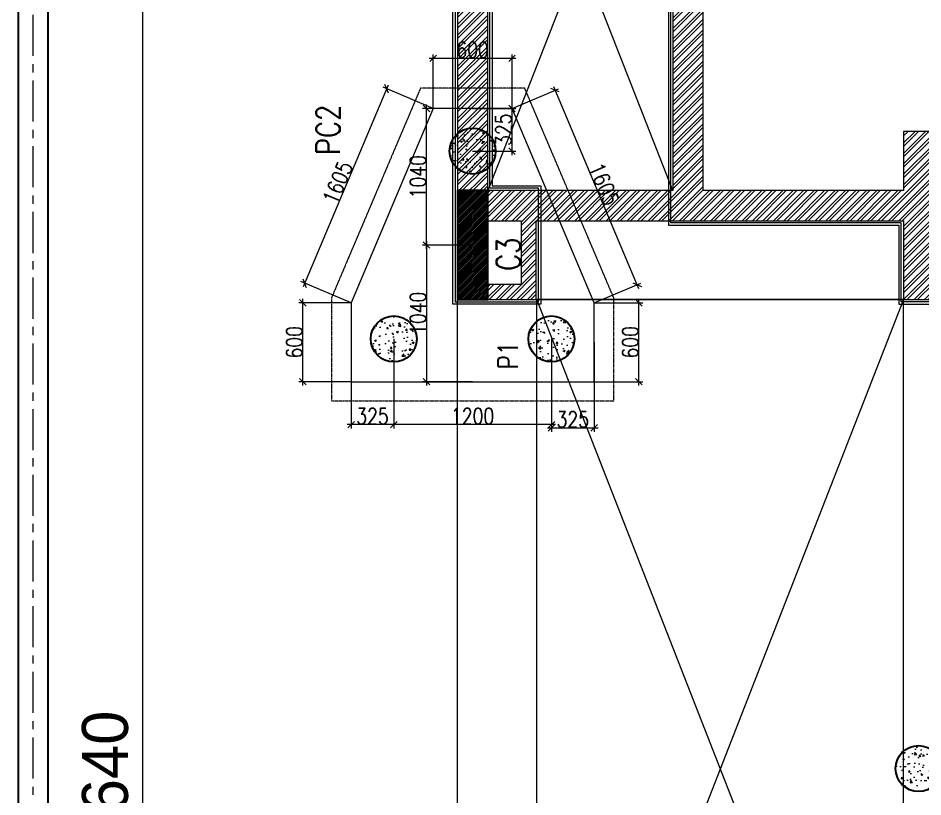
# Model space of a CAD drawing. Header units: metres. Extents: x 5205117 to 5948571, y 646915 to 1143748.
# Drawn here: x 5508543 to 5515431, y 829921 to 835849 of the extents above; entities that cross this region are included whole.
import ezdxf

# ---------------------------------------------------------------- set-up
doc = ezdxf.new("R2010")
doc.units = ezdxf.units.M
doc.header["$MEASUREMENT"] = 0
doc.header["$PDMODE"] = 35
doc.header["$PDSIZE"] = 10
for name, pattern in [('CENTER', [2, 1.25, -0.25, 0.25, -0.25]), ('DASHED', [0.75, 0.5, -0.25]), ('DOT2', [0.125, 0, -0.125]), ('HIDDEN', [0.375, 0.25, -0.125])]:
    doc.linetypes.add(name, pattern=pattern)
doc.layers.get('0').update_dxf_attribs({"color": 1, "linetype": 'DASHED', "lineweight": 30})
for name, color, linetype, lineweight in [('A-Center line', 1, 'CENTER', 9), ('dim start point', 10, 'Continuous', 0), ('plot 5', 7, 'Continuous', 30), ('S-COLUMN & WALL', 5, 'Continuous', 30), ('S-COLUMN_H', 250, 'Continuous', 0), ('S-FOUND-EXCAVATION', 253, 'HIDDEN', 0), ('S-FOUND-FOOTING', 7, 'Continuous', 15), ('S-PILE', 96, 'Continuous', 30), ('S-TEXT', 7, 'Continuous', 0), ('S-TEXT COL.', 1, 'Continuous', 0), ('S-TEXT PILE', 7, 'Continuous', 0)]:
    doc.layers.add(name, color=color, linetype=linetype, lineweight=lineweight)
doc.layers.add('A-GF', color=8, linetype='Continuous', lineweight=0, transparency=0.5)
doc.styles.add('C-ROOM', font='arial.ttf')
doc.styles.add('SETU 1', font='romans.shx', dxfattribs={"width": 0.8})
doc.styles.get("Standard").update_dxf_attribs({"font": 'GOTHIC.TTF'})
doc.dimstyles.new('A-DIM 100', dxfattribs={"dimscale": 100, "dimtxt": 2.5, "dimasz": 1.5, "dimexe": 1, "dimexo": 1, "dimgap": 0.5, "dimtad": 1, "dimdec": 0, "dimrnd": 5, "dimzin": 3, "dimdsep": 46, "dimtxsty": 'C-ROOM', "dimblk1": 'ARCHTICK', "dimblk2": 'ARCHTICK', "dimsah": 1, "dimcen": 1.5, "dimdle": 1, "dimclrd": 256, "dimclre": 256, "dimclrt": 256, "dimadec": 0, "dimazin": 0, "dimtfac": 0.6, "dimtdec": 0, "dimtofl": 0, "dimtmove": 1, "dimatfit": 3, "dimfxl": 1, "dimtolj": 1, "dimtzin": 0, "dimlwd": -1, "dimlwe": -1, "dimarcsym": 0})
doc.dimstyles.get("Standard").update_dxf_attribs({"dimtxt": 2, "dimasz": 1, "dimexe": 0, "dimexo": 0, "dimgap": 0.1, "dimtad": 1, "dimdsep": 46, "dimtxsty": 'Standard', "dimblk": 'OBLIQUE', "dimcen": 0.1, "dimclrd": 256, "dimclre": 256, "dimclrt": 256, "dimadec": 0, "dimazin": 0, "dimtfac": 1, "dimtofl": 0, "dimtmove": 1, "dimatfit": 2, "dimldrblk": 'OPEN90', "dimfxl": 1, "dimtolj": 1, "dimtzin": 0, "dimlwd": -1, "dimlwe": -1, "dimarcsym": 0})

# ---------------------------------------------------------------- blocks, each defined once
blk = doc.blocks.new('P2')
at = {"layer": 'S-PILE', "lineweight": 0}
h = blk.add_hatch(dxfattribs=at)
h.set_pattern_fill('AR-CONC', color=256, scale=20)
h.set_pattern_definition([(50, (0, 0), (143.4520365201507, -12.55042699651902), [15, -165]), (355, (0, 0), (-27.7502667226, 150.4384267400024), [12, -132]), (100.45144446, (11.9543362, -1.0458688), (115.7017693454224, 137.8879981937259), [12.74803839999999, -140.2284223999999]), (46.1842, (0, 40), (213.4482661343145, -33.10385615861531), [22.5, -247.5]), (96.63563549000003, (17.787349, 37.2413386), (186.9323891348456, 194.8237201549101), [19.1220684, -210.3427519999999]), (351.18416399, (0, 40), (186.9323890109546, 194.823720053998), [18, -198.0000002]), (21, (20, 30), (119.3814104236923, -80.52377813306776), [15, -165]), (326, (20, 30), (48.66306638431634, 145.0300090093706), [12, -132]), (71.45144474, (29.94845080000001, 23.2896852), (168.0444753459942, 64.50623056127077), [12.748038, -140.2284224]), (37.5, (0, 0), (2.431971063458133, 66.5787707662623), [0, -130.4, 0, -134, 0, -132.5]), (7.499999999999999, (0, 0), (52.61390748842972, 78.88234237647205), [0, -76.39999999999999, 0, -127.4, 0, -50.5]), (327.5, (-44.59999999999999, 0), (106.7644872344818, -4.510974346875951), [0, -50, 0, -156, 0, -207]), (317.5, (-64.6, 0), (116.6372338684772, 20.02099646646354), [0, -65, 0, -103.6, 0, -147])])
edge = h.paths.add_edge_path()
edge.add_arc((0, 0), 175, 0, 360)
at = {"layer": 'S-PILE'}
blk.add_circle((0, 0), 175, dxfattribs=at)
blk = doc.blocks.new('_Oblique')
at = {"color": 0, "linetype": 'ByBlock', "lineweight": -2}
blk.add_line((-0.5, -0.5), (0.5, 0.5), dxfattribs=at)
blk = doc.blocks.new('*D889')
at = {"layer": 'Defpoints', "color": 0, "ltscale": 5, "transparency": 16777216}
for p in [(5509722.462602435, 840746.9202748392), (5509490.564627538, 819106.9202748392), (5509722.462602435, 819106.9202748392)]:
    blk.add_point(p, dxfattribs=at)
at = {"layer": 'dim start point', "linetype": 'DOT2', "ltscale": 5, "transparency": 16777216}
for p, q in [((5509722.462602435, 840746.9202748392), (5509490.564627538, 840746.9202748392)), ((5509722.462602435, 819106.9202748392), (5509490.564627538, 819106.9202748392))]:
    blk.add_line(p, q, dxfattribs=at)
at = {"layer": 'dim start point', "color": 1, "ltscale": 5, "transparency": 16777216}
blk.add_line((5509490.564627538, 840746.9202748392), (5509490.564627538, 819106.9202748392), dxfattribs=at)
at = {"layer": 'dim start point', "color": 1, "ltscale": 5, "transparency": 16777216, "xscale": 250, "yscale": 250, "zscale": 250}
for p, rotation in [((5509490.564627538, 840746.9202748392), 90), ((5509490.564627538, 819106.9202748392), 270)]:
    blk.add_blockref('_Oblique', p, dxfattribs=dict(at, rotation=rotation))
at = {"layer": 'dim start point', "color": 1, "ltscale": 5, "transparency": 16777216, "insert": (5509206.761092527, 829926.9202748373), "char_height": 350, "attachment_point": 5, "rotation": 90}
blk.add_mtext('\\A1;21640', dxfattribs=at)
blk = doc.blocks.new('_Open90')
at = {"color": 0, "linetype": 'ByBlock', "lineweight": -2}
for p, q in [((-0.5, 0.5), (0, 0)), ((0, 0), (-1, 0)), ((0, 0), (-0.5, -0.5))]:
    blk.add_line(p, q, dxfattribs=at)
blk = doc.blocks.new('*D903')
at = {"layer": 'Defpoints', "color": 0, "transparency": 16777216}
for p in [(5511703.018435447, 835161.9202824648), (5510723.582631026, 833831.4473929161), (5511078.018422152, 833681.7839041885)]:
    blk.add_point(p, dxfattribs=at)
at = {"layer": 'S-TEXT', "transparency": 16777216}
blk.add_line((5511360.252653912, 835339.2208997721), (5510711.912621435, 833803.8102643363), dxfattribs=at)
at = {"layer": 'S-TEXT', "color": 9, "transparency": 16777216}
for p, q in [((5511703.018435447, 835161.9202824648), (5511320.945515741, 835323.253780783)), ((5511078.018422152, 833681.7839041885), (5510695.945502446, 833843.1174025068))]:
    blk.add_line(p, q, dxfattribs=at)
at = {"layer": 'S-TEXT', "transparency": 16777216, "xscale": 50, "yscale": 50, "zscale": 50}
for p, rotation in [((5511348.582644322, 835311.5837711924), 67.10768933401745), ((5510723.582631026, 833831.4473929161), 247.1076893340175)]:
    blk.add_blockref('_Oblique', p, dxfattribs=dict(at, rotation=rotation))
at = {"layer": 'S-TEXT', "color": 0, "lineweight": 0, "transparency": 16777216, "insert": (5510976.202192417, 834596.8006028334), "char_height": 120, "attachment_point": 5, "rotation": 67.10768933401746, "style": 'SETU 1'}
blk.add_mtext('\\A1;1605', dxfattribs=at)
blk = doc.blocks.new('*D904')
at = {"layer": 'Defpoints', "color": 0, "transparency": 16777216}
for p in [(5512303.018435447, 835161.9202824648), (5513255.086162547, 833819.8909978315), (5512928.018422152, 833681.7839041885)]:
    blk.add_point(p, dxfattribs=at)
at = {"layer": 'S-TEXT', "color": 9, "transparency": 16777216}
for p, q in [((5512303.018435447, 835161.9202824648), (5512657.723304601, 835311.6973852776)), ((5512928.018422152, 833681.7839041885), (5513282.723291306, 833831.5610070011))]:
    blk.add_line(p, q, dxfattribs=at)
at = {"layer": 'S-TEXT', "transparency": 16777216}
blk.add_line((5512618.416166674, 835327.6645048659), (5513266.756171717, 833792.2538690735), dxfattribs=at)
at = {"layer": 'S-TEXT', "transparency": 16777216, "xscale": 50, "yscale": 50, "zscale": 50}
for p, rotation in [((5512630.086175843, 835300.0273761079), 112.892309792406), ((5513255.086162547, 833819.8909978315), 292.8923097924061)]:
    blk.add_blockref('_Oblique', p, dxfattribs=dict(at, rotation=rotation))
at = {"layer": 'S-TEXT', "color": 0, "lineweight": 0, "transparency": 16777216, "insert": (5513002.466614836, 834585.244206837), "char_height": 120, "attachment_point": 5, "rotation": 292.8923097924061, "style": 'SETU 1'}
blk.add_mtext('\\A1;1605', dxfattribs=at)
blk = doc.blocks.new('*D905')
at = {"layer": 'Defpoints', "color": 0, "transparency": 16777216}
for p in [(5511703.018435447, 835542.6184121537), (5511703.018435447, 835161.9202824648), (5512303.018435447, 835161.9202824648)]:
    blk.add_point(p, dxfattribs=at)
at = {"layer": 'S-TEXT', "color": 9, "transparency": 16777216}
for p, q in [((5511703.018435447, 835161.9202824648), (5511703.018435447, 835572.6184121536)), ((5512303.018435447, 835161.9202824648), (5512303.018435447, 835572.6184121536))]:
    blk.add_line(p, q, dxfattribs=at)
at = {"layer": 'S-TEXT', "transparency": 16777216}
blk.add_line((5512333.018435447, 835542.6184121537), (5511673.018435446, 835542.6184121537), dxfattribs=at)
at = {"layer": 'S-TEXT', "transparency": 16777216, "xscale": 50, "yscale": 50, "zscale": 50, "rotation": 180}
blk.add_blockref('_Oblique', (5511703.018435447, 835542.6184121537), dxfattribs=at)
at = {"layer": 'S-TEXT', "transparency": 16777216, "xscale": 50, "yscale": 50, "zscale": 50}
blk.add_blockref('_Oblique', (5512303.018435447, 835542.6184121537), dxfattribs=at)
at = {"layer": 'S-TEXT', "color": 0, "lineweight": 0, "transparency": 16777216, "insert": (5512003.018435446, 835607.6184121537), "char_height": 120, "attachment_point": 5, "style": 'SETU 1'}
blk.add_mtext('\\A1;600', dxfattribs=at)
blk = doc.blocks.new('*D901')
at = {"layer": 'Defpoints', "color": 0, "transparency": 16777216}
for p in [(5511403.018430299, 833406.9202824652), (5512603.0184303, 833406.9202824649), (5511403.018430299, 832754.5807194018)]:
    blk.add_point(p, dxfattribs=at)
at = {"layer": 'S-TEXT', "color": 9, "transparency": 16777216}
for p, q in [((5511403.018430299, 833406.9202824652), (5511403.018430299, 832724.580719402)), ((5512603.0184303, 833406.9202824649), (5512603.0184303, 832724.5807194014))]:
    blk.add_line(p, q, dxfattribs=at)
at = {"layer": 'S-TEXT', "transparency": 16777216}
blk.add_line((5512633.0184303, 832754.5807194012), (5511373.0184303, 832754.5807194018), dxfattribs=at)
at = {"layer": 'S-TEXT', "transparency": 16777216, "xscale": 50, "yscale": 50, "zscale": 50}
for p, rotation in [((5511403.018430299, 832754.5807194018), 179.9999999999777), ((5512603.0184303, 832754.5807194012), 359.9999999999778)]:
    blk.add_blockref('_Oblique', p, dxfattribs=dict(at, rotation=rotation))
at = {"layer": 'S-TEXT', "color": 0, "lineweight": 0, "transparency": 16777216, "insert": (5512003.0184303, 832819.5807194017), "char_height": 120, "attachment_point": 5, "style": 'SETU 1'}
blk.add_mtext('\\A1;1200', dxfattribs=at)
blk = doc.blocks.new('*D906')
at = {"layer": 'Defpoints', "color": 0, "transparency": 16777216}
for p in [(5512928.018422153, 833681.783904189), (5513267.874183956, 833681.783904189), (5512928.018422153, 833081.7838558939)]:
    blk.add_point(p, dxfattribs=at)
at = {"layer": 'S-TEXT', "transparency": 16777216}
blk.add_line((5513267.874183956, 833051.7838558938), (5513267.874183956, 833711.7839041891), dxfattribs=at)
at = {"layer": 'S-TEXT', "color": 9, "transparency": 16777216}
for p, q in [((5512928.018422153, 833681.783904189), (5513297.874183955, 833681.783904189)), ((5512928.018422153, 833081.7838558939), (5513297.874183955, 833081.7838558939))]:
    blk.add_line(p, q, dxfattribs=at)
at = {"layer": 'S-TEXT', "transparency": 16777216, "xscale": 50, "yscale": 50, "zscale": 50}
for p, rotation in [((5513267.874183956, 833681.783904189), 90), ((5513267.874183956, 833081.7838558939), 270)]:
    blk.add_blockref('_Oblique', p, dxfattribs=dict(at, rotation=rotation))
at = {"layer": 'S-TEXT', "color": 0, "lineweight": 0, "transparency": 16777216, "insert": (5513202.874183955, 833381.7838800397), "char_height": 120, "attachment_point": 5, "rotation": 90, "style": 'SETU 1'}
blk.add_mtext('\\A1;600', dxfattribs=at)
blk = doc.blocks.new('*D907')
at = {"layer": 'Defpoints', "color": 0, "transparency": 16777216}
for p in [(5510711.048236499, 833681.783904189), (5511078.018422153, 833681.783904189), (5511078.018422153, 833081.7838558939)]:
    blk.add_point(p, dxfattribs=at)
at = {"layer": 'S-TEXT', "transparency": 16777216}
blk.add_line((5510711.048236499, 833051.7838558938), (5510711.048236499, 833711.7839041891), dxfattribs=at)
at = {"layer": 'S-TEXT', "color": 9, "transparency": 16777216}
for p, q in [((5511078.018422153, 833681.783904189), (5510681.048236499, 833681.783904189)), ((5511078.018422153, 833081.7838558939), (5510681.048236499, 833081.7838558939))]:
    blk.add_line(p, q, dxfattribs=at)
at = {"layer": 'S-TEXT', "transparency": 16777216, "xscale": 50, "yscale": 50, "zscale": 50}
for p, rotation in [((5510711.048236499, 833681.783904189), 90), ((5510711.048236499, 833081.7838558939), 270)]:
    blk.add_blockref('_Oblique', p, dxfattribs=dict(at, rotation=rotation))
at = {"layer": 'S-TEXT', "color": 0, "lineweight": 0, "transparency": 16777216, "insert": (5510646.048236499, 833381.7838800397), "char_height": 120, "attachment_point": 5, "rotation": 90, "style": 'SETU 1'}
blk.add_mtext('\\A1;600', dxfattribs=at)
blk = doc.blocks.new('*D908')
at = {"layer": 'Defpoints', "color": 0, "transparency": 16777216}
for p in [(5512003.018435446, 834121.920282465), (5511652.340756397, 833081.7838558939), (5512003.018422153, 833081.7838558939)]:
    blk.add_point(p, dxfattribs=at)
at = {"layer": 'S-TEXT', "color": 9, "transparency": 16777216}
for p, q in [((5512003.018435446, 834121.920282465), (5511622.340756398, 834121.920282465)), ((5512003.018422153, 833081.7838558939), (5511622.340756398, 833081.7838558939))]:
    blk.add_line(p, q, dxfattribs=at)
at = {"layer": 'S-TEXT', "transparency": 16777216}
blk.add_line((5511652.340756397, 834151.9202824652), (5511652.340756397, 833051.7838558938), dxfattribs=at)
at = {"layer": 'S-TEXT', "transparency": 16777216, "xscale": 50, "yscale": 50, "zscale": 50}
for p, rotation in [((5511652.340756397, 834121.920282465), 90), ((5511652.340756397, 833081.7838558939), 270)]:
    blk.add_blockref('_Oblique', p, dxfattribs=dict(at, rotation=rotation))
at = {"layer": 'S-TEXT', "color": 0, "lineweight": 0, "transparency": 16777216, "insert": (5511587.340756396, 833601.8520691778), "char_height": 120, "attachment_point": 5, "rotation": 90, "style": 'SETU 1'}
blk.add_mtext('\\A1;1040', dxfattribs=at)
blk = doc.blocks.new('*D909')
at = {"layer": 'Defpoints', "color": 0, "transparency": 16777216}
for p in [(5511652.340756398, 835161.9202824652), (5512003.018435448, 835161.9202824652), (5512003.018435446, 834121.920282465)]:
    blk.add_point(p, dxfattribs=at)
at = {"layer": 'S-TEXT', "color": 9, "transparency": 16777216}
for p, q in [((5512003.018435448, 835161.9202824652), (5511622.340756398, 835161.9202824652)), ((5512003.018435446, 834121.920282465), (5511622.340756398, 834121.920282465))]:
    blk.add_line(p, q, dxfattribs=at)
at = {"layer": 'S-TEXT', "transparency": 16777216}
blk.add_line((5511652.340756398, 834091.9202824652), (5511652.340756398, 835191.920282465), dxfattribs=at)
at = {"layer": 'S-TEXT', "transparency": 16777216, "xscale": 50, "yscale": 50, "zscale": 50}
for p, rotation in [((5511652.340756398, 835161.9202824652), 90), ((5511652.340756398, 834121.920282465), 270)]:
    blk.add_blockref('_Oblique', p, dxfattribs=dict(at, rotation=rotation))
at = {"layer": 'S-TEXT', "color": 0, "lineweight": 0, "transparency": 16777216, "insert": (5511587.340756398, 834641.9202824632), "char_height": 120, "attachment_point": 5, "rotation": 90, "style": 'SETU 1'}
blk.add_mtext('\\A1;1040', dxfattribs=at)
blk = doc.blocks.new('*D910')
at = {"layer": 'Defpoints', "color": 0, "transparency": 16777216}
for p in [(5512603.0184303, 833406.9202824649), (5512928.018422151, 833381.9202824647), (5512928.018422151, 832729.5807194046)]:
    blk.add_point(p, dxfattribs=at)
at = {"layer": 'S-TEXT', "color": 9, "transparency": 16777216}
for p, q in [((5512603.0184303, 833406.9202824649), (5512603.0184303, 832699.5807194046)), ((5512928.018422151, 833381.9202824647), (5512928.018422151, 832699.5807194046))]:
    blk.add_line(p, q, dxfattribs=at)
at = {"layer": 'S-TEXT', "transparency": 16777216}
blk.add_line((5512573.0184303, 832729.5807194046), (5512958.018422152, 832729.5807194046), dxfattribs=at)
at = {"layer": 'S-TEXT', "transparency": 16777216, "xscale": 50, "yscale": 50, "zscale": 50, "rotation": 180}
blk.add_blockref('_Oblique', (5512603.0184303, 832729.5807194046), dxfattribs=at)
at = {"layer": 'S-TEXT', "transparency": 16777216, "xscale": 50, "yscale": 50, "zscale": 50}
blk.add_blockref('_Oblique', (5512928.018422151, 832729.5807194046), dxfattribs=at)
at = {"layer": 'S-TEXT', "color": 0, "lineweight": 0, "transparency": 16777216, "insert": (5512765.518426225, 832794.5807194046), "char_height": 120, "attachment_point": 5, "style": 'SETU 1'}
blk.add_mtext('\\A1;325', dxfattribs=at)
blk = doc.blocks.new('*D902')
at = {"layer": 'Defpoints', "color": 0, "transparency": 16777216}
for p in [(5511078.018448743, 833406.9202824649), (5511403.018440594, 833406.9202824649), (5511078.018448743, 832754.5807194075)]:
    blk.add_point(p, dxfattribs=at)
at = {"layer": 'S-TEXT', "color": 9, "transparency": 16777216}
for p, q in [((5511078.018448743, 833406.9202824649), (5511078.018448743, 832724.5807194074)), ((5511403.018440594, 833406.9202824649), (5511403.018440594, 832724.5807194074))]:
    blk.add_line(p, q, dxfattribs=at)
at = {"layer": 'S-TEXT', "transparency": 16777216}
blk.add_line((5511433.018440595, 832754.5807194075), (5511048.018448743, 832754.5807194075), dxfattribs=at)
at = {"layer": 'S-TEXT', "transparency": 16777216, "xscale": 50, "yscale": 50, "zscale": 50, "rotation": 180}
blk.add_blockref('_Oblique', (5511078.018448743, 832754.5807194075), dxfattribs=at)
at = {"layer": 'S-TEXT', "transparency": 16777216, "xscale": 50, "yscale": 50, "zscale": 50}
blk.add_blockref('_Oblique', (5511403.018440594, 832754.5807194075), dxfattribs=at)
at = {"layer": 'S-TEXT', "color": 0, "lineweight": 0, "transparency": 16777216, "insert": (5511240.518444668, 832819.5807194076), "char_height": 120, "attachment_point": 5, "style": 'SETU 1'}
blk.add_mtext('\\A1;325', dxfattribs=at)
blk = doc.blocks.new('*D911')
at = {"layer": 'Defpoints', "color": 0, "transparency": 16777216}
for p in [(5512003.018435448, 835161.9202824652), (5512303.018435448, 835161.9202824652), (5512003.018435448, 834836.9202824653)]:
    blk.add_point(p, dxfattribs=at)
at = {"layer": 'S-TEXT', "color": 9, "transparency": 16777216}
for p, q in [((5512003.018435448, 835161.9202824652), (5512333.018435448, 835161.9202824652)), ((5512003.018435448, 834836.9202824653), (5512333.018435448, 834836.9202824653))]:
    blk.add_line(p, q, dxfattribs=at)
at = {"layer": 'S-TEXT', "transparency": 16777216}
blk.add_line((5512303.018435448, 834806.920282465), (5512303.018435448, 835191.920282465), dxfattribs=at)
at = {"layer": 'S-TEXT', "transparency": 16777216, "xscale": 50, "yscale": 50, "zscale": 50}
for p, rotation in [((5512303.018435448, 835161.9202824652), 90), ((5512303.018435448, 834836.9202824653), 270)]:
    blk.add_blockref('_Oblique', p, dxfattribs=dict(at, rotation=rotation))
at = {"layer": 'S-TEXT', "color": 0, "lineweight": 0, "transparency": 16777216, "insert": (5512238.018435446, 834999.4202824634), "char_height": 120, "attachment_point": 5, "rotation": 90, "style": 'SETU 1'}
blk.add_mtext('\\A1;325', dxfattribs=at)

msp = doc.modelspace()

# ---------------------------------------------------------------- hatches: boundary and pattern name
at = {"layer": 'A-GF', "ltscale": 5}
h = msp.add_hatch(dxfattribs=at)
h.set_pattern_fill('ANSI32', color=256, scale=150)
h.set_pattern_definition([(45, (1901543.431785271, 480541.7018251683), (-39.7747564417433, 39.7747564417433), []), (45, (1901569.948289521, 480541.7018251683), (-39.7747564417433, 39.7747564417433), [])])
h.paths.add_polyline_path([(5521808.018435445, 821161.9202748376), (5522543.018435444, 821161.9202748376), (5522543.018435444, 825736.9202748376), (5521808.018435445, 825736.9202748376), (5521808.018435445, 825966.9202748376), (5522428.018435444, 825966.9202748376), (5522428.018435444, 828666.9202748401), (5521808.018435445, 828666.9202748401), (5521808.018435445, 828896.92027484), (5522658.018435445, 828896.92027484), (5522658.018435445, 820184.4202748378), (5522558.018435445, 820184.4202748378), (5522558.018435445, 820084.4202748376), (5522658.018435445, 820084.4202748376), (5522658.018435445, 819106.9202748376), (5520693.018435444, 819106.9202748376), (5520693.018435444, 821161.9202748376), (5520808.018435444, 821161.9202748376), (5520808.018435444, 819336.9202748376), (5522428.018435444, 819336.9202748376), (5522428.018435444, 820931.9202748378), (5521808.018435445, 820931.9202748378)])
h.paths.add_polyline_path([(5522033.018435445, 830011.9202748399), (5522033.018435445, 830216.9202748378), (5522428.018435444, 830216.9202748378), (5522428.018435444, 830011.9202748399)], flags=16)
h.paths.add_polyline_path([(5522658.018435445, 830701.9202748399), (5522428.018435444, 830701.9202748399), (5522428.018435444, 830331.9202748376), (5522033.018435445, 830331.9202748376), (5522033.018435445, 830701.9202748399), (5521918.018435444, 830701.9202748399), (5521918.018435444, 830011.9202748399), (5521808.018435445, 830011.9202748399), (5521808.018435445, 829896.92027484), (5522658.018435445, 829896.92027484)], flags=17)
h.paths.add_polyline_path([(5515283.018435444, 838136.9202748378), (5515283.018435444, 836126.9202748378), (5514658.018435445, 836126.9202748378), (5514658.018435445, 836011.9202748378), (5515513.018435444, 836011.9202748378), (5515513.018435444, 838366.9202748378), (5511888.018435445, 838366.9202748378), (5511888.018435445, 833706.9202748378), (5512488.018435444, 833706.9202748378), (5512488.018435444, 834306.9202748378), (5515283.018435444, 834306.9202748378), (5515283.018435444, 833706.9202748378), (5517263.018435445, 833706.9202748378), (5517263.018435445, 834536.9202748378), (5515513.018435444, 834536.9202748378), (5515513.018435444, 834986.9202748378), (5515283.018435444, 834986.9202748378), (5515283.018435444, 834536.9202748378), (5513758.018435445, 834536.9202748378), (5513758.018435445, 836126.9202748378), (5513528.018435445, 836126.9202748378), (5513528.018435445, 834536.9202748378), (5512118.018435445, 834536.9202748378), (5512118.018435445, 838136.9202748378)])
h.paths.add_polyline_path([(5522658.018435445, 833936.9202748378), (5522658.018435445, 834906.9202748378), (5522428.018435444, 834906.9202748378), (5522428.018435444, 834536.9202748378), (5519793.018435445, 834536.9202748378), (5519793.018435445, 836336.9202748378), (5520393.018435445, 836336.9202748378), (5520393.018435445, 836451.9202748378), (5519793.018435445, 836451.9202748378), (5519793.018435445, 838251.9202748376), (5520393.018435445, 838251.9202748376), (5520393.018435445, 838366.9202748378), (5519563.018435444, 838366.9202748378), (5519563.018435444, 825736.9202748382), (5520808.018435443, 825736.9202748376), (5520808.018435443, 825966.9202748376), (5519793.018435445, 825966.9202748376), (5519793.018435445, 829896.92027484), (5520908.018435444, 829896.92027484), (5520908.018435444, 830011.9202748406), (5519793.018435445, 830011.9202748406), (5519793.018435445, 832761.9202748381), (5521008.018435444, 832761.9202748381), (5521008.018435444, 832876.9202748381), (5519793.018435445, 832876.9202748381), (5519793.018435445, 834306.9202748378), (5521918.018435444, 834306.9202748378), (5521918.018435444, 832876.9202748378), (5521808.018435445, 832876.9202748378), (5521808.018435445, 832761.9202748378), (5522033.018435445, 832761.9202748378), (5522033.018435445, 834306.9202748378), (5522428.018435444, 834306.9202748378), (5522428.018435444, 833936.9202748378)])
h.paths.add_polyline_path([(5511888.018435445, 820631.9202748376), (5512488.018435444, 820631.9202748376), (5512488.018435444, 819106.9202748376), (5511888.018435445, 819106.9202748376)])
h.paths.add_polyline_path([(5511888.018435445, 820931.9202748378), (5511888.018435445, 826566.9202748378), (5512488.018435444, 826566.9202748378), (5512488.018435444, 825736.9202748376), (5512118.018435445, 825736.9202748376), (5512118.018435445, 821161.9202748376), (5512488.018435444, 821161.9202748376), (5512488.018435444, 820931.9202748378)])
h.paths.add_polyline_path([(5512373.018435445, 825966.9202748376), (5512118.018435445, 825966.9202748376), (5512118.018435445, 826451.9202748378), (5512373.018435445, 826451.9202748378)], flags=16)
h.paths.add_polyline_path([(5512118.018435445, 819336.9202748376), (5512373.018435445, 819336.9202748376), (5512373.018435445, 820401.9202748376), (5512118.018435445, 820401.9202748376)], flags=16)
h.paths.add_polyline_path([(5515283.018435444, 826566.9202748378), (5517263.018435445, 826566.9202748378), (5517263.018435445, 825736.9202748376), (5515283.018435444, 825736.9202748376)])
h.paths.add_polyline_path([(5515513.018435444, 826451.9202748378), (5517033.018435445, 826451.9202748378), (5517033.018435445, 825966.9202748376), (5515513.018435444, 825966.9202748376)], flags=16)
h.paths.add_polyline_path([(5522658.018435445, 843196.9202748376), (5522658.018435445, 835806.9202748376), (5522428.018435444, 835806.9202748376), (5522428.018435444, 836336.9202748378), (5521293.018435444, 836336.9202748378), (5521293.018435444, 836451.9202748378), (5522428.018435444, 836451.9202748378), (5522428.018435444, 838251.9202748376), (5521393.018435444, 838251.9202748376), (5521393.018435444, 838366.9202748378), (5522428.018435444, 838366.9202748378), (5522428.018435444, 842966.9202748376), (5522058.018435444, 842966.9202748376), (5522058.018435444, 843196.9202748376)])
h.paths.add_polyline_path([(5519193.018435445, 821161.9202748376), (5519793.018435445, 821161.9202748376), (5519793.018435445, 819106.9202748376), (5519193.018435445, 819106.9202748376)])
h.paths.add_polyline_path([(5519308.018435444, 820931.9202748378), (5519563.018435444, 820931.9202748378), (5519563.018435444, 819336.9202748376), (5519308.018435444, 819336.9202748376)], flags=16)
h.paths.add_polyline_path([(5518333.018435445, 842966.9202748376), (5518333.018435445, 838366.9202748378), (5517033.018435445, 838366.9202748378), (5517033.018435445, 838136.9202748378), (5518563.018435445, 838136.9202748378), (5518563.018435445, 842966.9202748376), (5518933.018435444, 842966.9202748376), (5518933.018435444, 843196.9202748376), (5518333.018435445, 843196.9202748376)])
h.paths.add_polyline_path([(5515513.018435444, 833821.9202748376), (5515513.018435444, 834306.9202748378), (5517033.018435445, 834306.9202748378), (5517033.018435445, 833821.9202748376)], flags=16)
h.paths.add_polyline_path([(5518333.018435445, 845021.9202748376), (5518333.018435445, 843496.9202748376), (5518933.018435444, 843496.9202748376), (5518933.018435444, 845021.9202748376)])
h.paths.add_polyline_path([(5518563.018435445, 844791.9202748376), (5518563.018435445, 843611.9202748378), (5518818.018435445, 843611.9202748378), (5518818.018435445, 844791.9202748376)], flags=16)
h.paths.add_polyline_path([(5522658.018435445, 845021.9202748376), (5522658.018435445, 843496.9202748376), (5522058.018435444, 843496.9202748376), (5522058.018435444, 845021.9202748376)])
h.paths.add_polyline_path([(5522428.018435444, 844791.9202748376), (5522428.018435444, 843611.9202748378), (5522173.018435445, 843611.9202748378), (5522173.018435445, 844791.9202748376)], flags=16)
h.paths.add_polyline_path([(5518033.018435445, 840746.9202748378), (5517033.018435445, 840746.9202748378), (5517033.018435445, 840516.9202748378), (5518033.018435445, 840516.9202748378)], flags=17)
h.paths.add_polyline_path([(5511888.018435445, 840746.9202748378), (5511888.018435445, 840516.9202748378), (5515513.018435444, 840516.9202748378), (5515513.018435444, 840746.9202748378)])
h.paths.add_polyline_path([(5512373.018435445, 834306.9202748378), (5512373.018435445, 833821.9202748376), (5512118.018435445, 833821.9202748376), (5512118.018435445, 834306.9202748378)], flags=16)
at = {"layer": 'A-GF', "ltscale": 100}
h = msp.add_hatch(dxfattribs=at)
h.set_pattern_fill('ANSI31', color=256, scale=75)
h.set_pattern_definition([(45, (1595081.140646775, 494016.5524752283), (-6.629126073623882, 6.629126073623883), [])])
h.paths.add_polyline_path([(5511888.018435445, 834536.9202748378), (5511888.018435445, 833706.9202748378), (5512118.018435445, 833706.9202748378), (5512118.018435445, 834536.9202748378)])
at = {"layer": 'S-COLUMN_H'}
h = msp.add_hatch(color=256, dxfattribs=at)
h.dxf.hatch_style = 1
h.paths.add_polyline_path([(5512118.018435445, 834536.9202748381), (5511888.018435445, 834536.9202748381), (5511888.018435445, 833706.9202748381), (5512118.018435445, 833706.9202748381)])

# ---------------------------------------------------------------- linework, layer by layer
at = {"layer": 'A-Center line', "ltscale": 250}
msp.add_line((5508657.938475575, 795061.0810966654), (5508657.938475575, 849789.0100000104), dxfattribs=at)
at = {"layer": 'A-GF', "ltscale": 5}
for p, q in [((5513528.018435445, 834536.9202748378), (5512118.018435445, 838136.9202748378)), ((5513528.018435445, 838136.9202748378), (5512118.018435445, 834536.9202748378)), ((5511888.018435445, 826566.9202748359), (5511888.018435445, 833706.9202748378)), ((5515283.018435444, 833706.9202748378), (5512488.018435444, 833706.9202748378)), ((5515283.018435444, 826566.9202748378), (5512493.018435444, 833706.9202748378)), ((5515283.018435444, 833706.9202748378), (5512493.018435444, 826566.9202748359)), ((5515283.018435444, 826566.9202748378), (5515283.018435444, 833706.9202748378)), ((5515283.018435444, 826566.9202748378), (5515283.018435444, 833706.9202748378))]:
    msp.add_line(p, q, dxfattribs=at)
for points in [[(5512135.018435444, 838119.9202748376), (5513628.018435444, 838119.9202748376), (5513628.018435444, 838101.9202748376), (5512153.018435444, 838101.9202748376), (5512153.018435444, 834571.9202748382), (5512523.018435445, 834571.9202748378), (5512523.018435445, 833671.9202748376), (5511853.018435444, 833671.9202748376), (5511853.018435444, 838401.9202748376), (5515548.018435445, 838401.9202748373), (5515548.018435445, 838224.2902257763), (5515530.018435445, 838224.2902257763), (5515530.018435445, 838383.9202748372), (5511871.018435445, 838383.9202748376), (5511871.018435445, 833689.9202748378), (5512505.018435445, 833689.9202748378), (5512505.018435445, 834553.9202748376), (5512135.018435444, 834553.9202748382)], [(5515283.018435444, 838136.9202748378), (5515283.018435444, 836126.9202748378), (5514658.018435445, 836126.9202748378), (5514658.018435445, 836011.9202748378), (5515513.018435444, 836011.9202748378), (5515513.018435444, 838366.9202748378), (5511888.018435445, 838366.9202748378), (5511888.018435445, 833706.9202748378), (5512488.018435444, 833706.9202748378), (5512488.018435444, 834306.9202748378), (5515283.018435444, 834306.9202748378), (5515283.018435444, 833706.9202748378), (5517263.018435445, 833706.9202748378), (5517263.018435445, 834536.9202748378), (5515513.018435444, 834536.9202748378), (5515513.018435444, 834986.9202748378), (5515283.018435444, 834986.9202748378), (5515283.018435444, 834536.9202748378), (5513758.018435445, 834536.9202748378), (5513758.018435445, 836126.9202748378), (5513528.018435445, 836126.9202748378), (5513528.018435445, 834536.9202748378), (5512118.018435445, 834536.9202748378), (5512118.018435445, 838136.9202748378)], [(5513511.018435444, 834289.9202748378), (5513511.018435444, 836143.9202748378), (5513628.018435444, 836143.9202748378), (5513628.018435444, 836161.9202748378), (5513493.018435444, 836161.9202748378), (5513493.018435444, 834271.9202748376), (5515248.018435445, 834271.9202748376), (5515248.018435445, 833671.9202748376), (5517133.018435445, 833671.9202748376), (5517133.018435445, 833689.9202748378), (5515266.018435445, 833689.9202748378), (5515266.018435445, 834289.9202748378)], [(5512373.018435445, 834306.9202748378), (5512373.018435445, 833821.9202748376), (5512118.018435445, 833821.9202748376), (5512118.018435445, 834306.9202748378)]]:
    msp.add_lwpolyline(points, close=True, dxfattribs=at)
at = {"layer": 'A-GF', "ltscale": 5, "flags": 128}
msp.add_lwpolyline([(5511888.018435445, 833706.9202748378), (5512118.018435445, 833706.9202748378), (5512118.018435445, 834536.9202748378), (5511888.018435445, 834536.9202748378)], close=True, dxfattribs=at)
at = {"layer": 'A-GF', "ltscale": 5}
msp.add_lwpolyline([(5515283.018435444, 826566.9202748378), (5512493.018435444, 826566.9202748378), (5512493.018435444, 833706.9202748378), (5515283.018435444, 833706.9202748378)], dxfattribs=at)
at = {"layer": 'plot 5'}
msp.add_lwpolyline([(5511626.58573338, 848822.2786762554), (5508543.093195881, 845327.5274590094), (5508543.093195881, 796010.266908868), (5528658.018435445, 796010.266908868), (5528658.018435445, 804046.5669088204), (5528428.018435445, 804046.5669088204), (5528428.327875103, 796240.2669088681), (5508773.093194928, 796240.2669088681), (5508773.093194928, 845240.3904164869), (5511799.099719014, 848670.0600571472), (5511626.587573018, 848822.2807612258)], dxfattribs=at)
at = {"layer": 'S-COLUMN & WALL', "color": 5}
msp.add_lwpolyline([(5512118.018435445, 834536.9202748381), (5511888.018435445, 834536.9202748381), (5511888.018435445, 833706.9202748381), (5512118.018435445, 833706.9202748381)], close=True, dxfattribs=at)
at = {"layer": 'S-FOUND-EXCAVATION'}
msp.add_lwpolyline([(5511606.583246405, 835316.562584432), (5510928.018422176, 833719.0299981314), (5510928.018422176, 832936.4261578609), (5513078.018422176, 832936.4261578609), (5513078.018422176, 833719.0299968169), (5512399.453626314, 835316.562584432)], close=True, dxfattribs=at)
at = {"layer": 'S-FOUND-FOOTING', "color": 202}
msp.add_lwpolyline([(5511703.018435447, 835161.9202824648), (5511078.018422152, 833681.7839041885), (5511078.018422152, 833081.7838558933), (5512928.018422151, 833081.7838558933), (5512928.018422151, 833681.7839041885), (5512303.018435447, 835161.9202824648), (5511703.018435447, 835161.9202824648)], dxfattribs=at)

# ---------------------------------------------------------------- block references
at = {"layer": 'S-PILE'}
for p in [(5512003.018435446, 834836.9202824647), (5511403.018430299, 833406.9202824652), (5512603.0184303, 833406.9202824649)]:
    msp.add_blockref('P2', p, dxfattribs=at)
at = {"layer": 'S-PILE', "rotation": 270}
msp.add_blockref('P2', (5515398.018435445, 830136.920274838), dxfattribs=at)

# ---------------------------------------------------------------- texts
at = {"layer": 'S-TEXT COL.', "color": 7, "style": 'SETU 1', "width": 0.8}
msp.add_text('PC2', height=180, rotation=90, dxfattribs=at).set_placement((5510992.88973162, 834807.3285866069))
at = {"layer": 'S-TEXT COL.', "color": 1, "true_color": 0xe61414, "style": 'SETU 1', "width": 0.8}
msp.add_text('C3', height=180, rotation=90, dxfattribs=at).set_placement((5512365.105444817, 833925.0321799027))
at = {"layer": 'S-TEXT PILE', "style": 'SETU 1', "width": 0.8}
msp.add_text('P1', height=150, rotation=90, dxfattribs=at).set_placement((5512346.52338041, 833176.2401742658))

# ---------------------------------------------------------------- dimensions: what is measured, and where the dimension line sits
at = {"layer": 'dim start point', "color": 12, "ltscale": 5}
dim = msp.add_linear_dim(base=(5509490.564627538, 819106.9202748392), p1=(5509722.462602432, 840746.9202748385), p2=(5509722.462602432, 819106.9202748385), angle=90, dimstyle='Standard', override={"dimtxt": 350, "dimasz": 250, "dimgap": 100, "dimdec": 0, "dimclrd": 1, "dimclrt": 1, "dimtdec": 0, "dimfxl": 0.1}, dxfattribs=at)
dim.commit()
dim.dimension.update_dxf_attribs({"geometry": '*D889', "text_midpoint": (5509206.761092527, 829926.9202748373)})
at = {"layer": 'S-TEXT', "lineweight": 0}
for p1, p2, distance, picture, middle in [((5512303.018435447, 835161.9202824648), (5511703.018435447, 835161.9202824648), -380.69812968885526, '*D905', (5512003.018435446, 835607.6184121537)), ((5511703.018435447, 835161.9202824648), (5511078.018422152, 833681.7839041885), -384.7387293851103, '*D903', (5510976.202192417, 834596.8006028334)), ((5512303.018435447, 835161.9202824648), (5512928.018422151, 833681.7839041885), 355.0308101024807, '*D904', (5513002.466614836, 834585.244206837)), ((5511078.018422152, 833081.7838558933), (5511078.018422152, 833681.7839041885), 366.97018565330654, '*D907', (5510646.048236499, 833381.7838800397)), ((5512928.018422151, 833081.7838558933), (5512928.018422151, 833681.7839041885), -339.85576180461794, '*D906', (5513202.874183955, 833381.7838800397)), ((5512603.0184303, 833406.9202824649), (5511403.018430299, 833406.9202824652), 652.3395630633458, '*D901', (5512003.0184303, 832819.5807194017))]:
    dim = msp.add_aligned_dim(p1=p1, p2=p2, distance=distance, dimstyle='A-DIM 100', override={"dimtxt": 1.199999999999999, "dimasz": 0.5, "dimexe": 0.3, "dimexo": 0, "dimgap": 0.05, "dimtxsty": 'SETU 1', "dimblk1": 'Oblique', "dimblk2": 'Oblique', "dimdle": 0.3, "dimclre": 9, "dimclrt": 0}, dxfattribs=at)
    dim.commit()
    dim.dimension.update_dxf_attribs({"geometry": picture, "text_midpoint": middle})
for base, p1, p2, angle, picture, middle in [((5511652.340756398, 835161.9202824652), (5512003.018435445, 834121.9202824648), (5512003.018435446, 835161.9202824648), 90, '*D909', (5511587.340756398, 834641.9202824632)), ((5512303.018435448, 835161.9202824652), (5512003.018435446, 834836.9202824647), (5512003.018435446, 835161.9202824648), 90, '*D911', (5512238.018435446, 834999.4202824634)), ((5511652.340756397, 833081.7838558939), (5512003.018435445, 834121.9202824648), (5512003.018422151, 833081.7838558933), 90, '*D908', (5511587.340756396, 833601.8520691778)), ((5511078.018448743, 832754.5807194075), (5511403.018440594, 833406.9202824649), (5511078.018448743, 833406.9202824649), 180, '*D902', (5511240.518444668, 832819.5807194076))]:
    dim = msp.add_linear_dim(base=base, p1=p1, p2=p2, angle=angle, dimstyle='A-DIM 100', override={"dimtxt": 1.199999999999999, "dimasz": 0.5, "dimexe": 0.3, "dimexo": 0, "dimgap": 0.05, "dimtxsty": 'SETU 1', "dimblk1": 'Oblique', "dimblk2": 'Oblique', "dimdle": 0.3, "dimclre": 9, "dimclrt": 0}, dxfattribs=at)
    dim.commit()
    dim.dimension.update_dxf_attribs({"geometry": picture, "text_midpoint": middle})
dim = msp.add_linear_dim(base=(5512928.018422151, 832729.5807194046), p1=(5512603.0184303, 833406.9202824649), p2=(5512928.018422151, 833381.9202824647), dimstyle='A-DIM 100', override={"dimtxt": 1.199999999999999, "dimasz": 0.5, "dimexe": 0.3, "dimexo": 0, "dimgap": 0.05, "dimtxsty": 'SETU 1', "dimblk1": 'Oblique', "dimblk2": 'Oblique', "dimdle": 0.3, "dimclre": 9, "dimclrt": 0}, dxfattribs=at)
dim.commit()
dim.dimension.update_dxf_attribs({"geometry": '*D910', "text_midpoint": (5512765.518426225, 832794.5807194046)})

doc.saveas('drawing.dxf')
